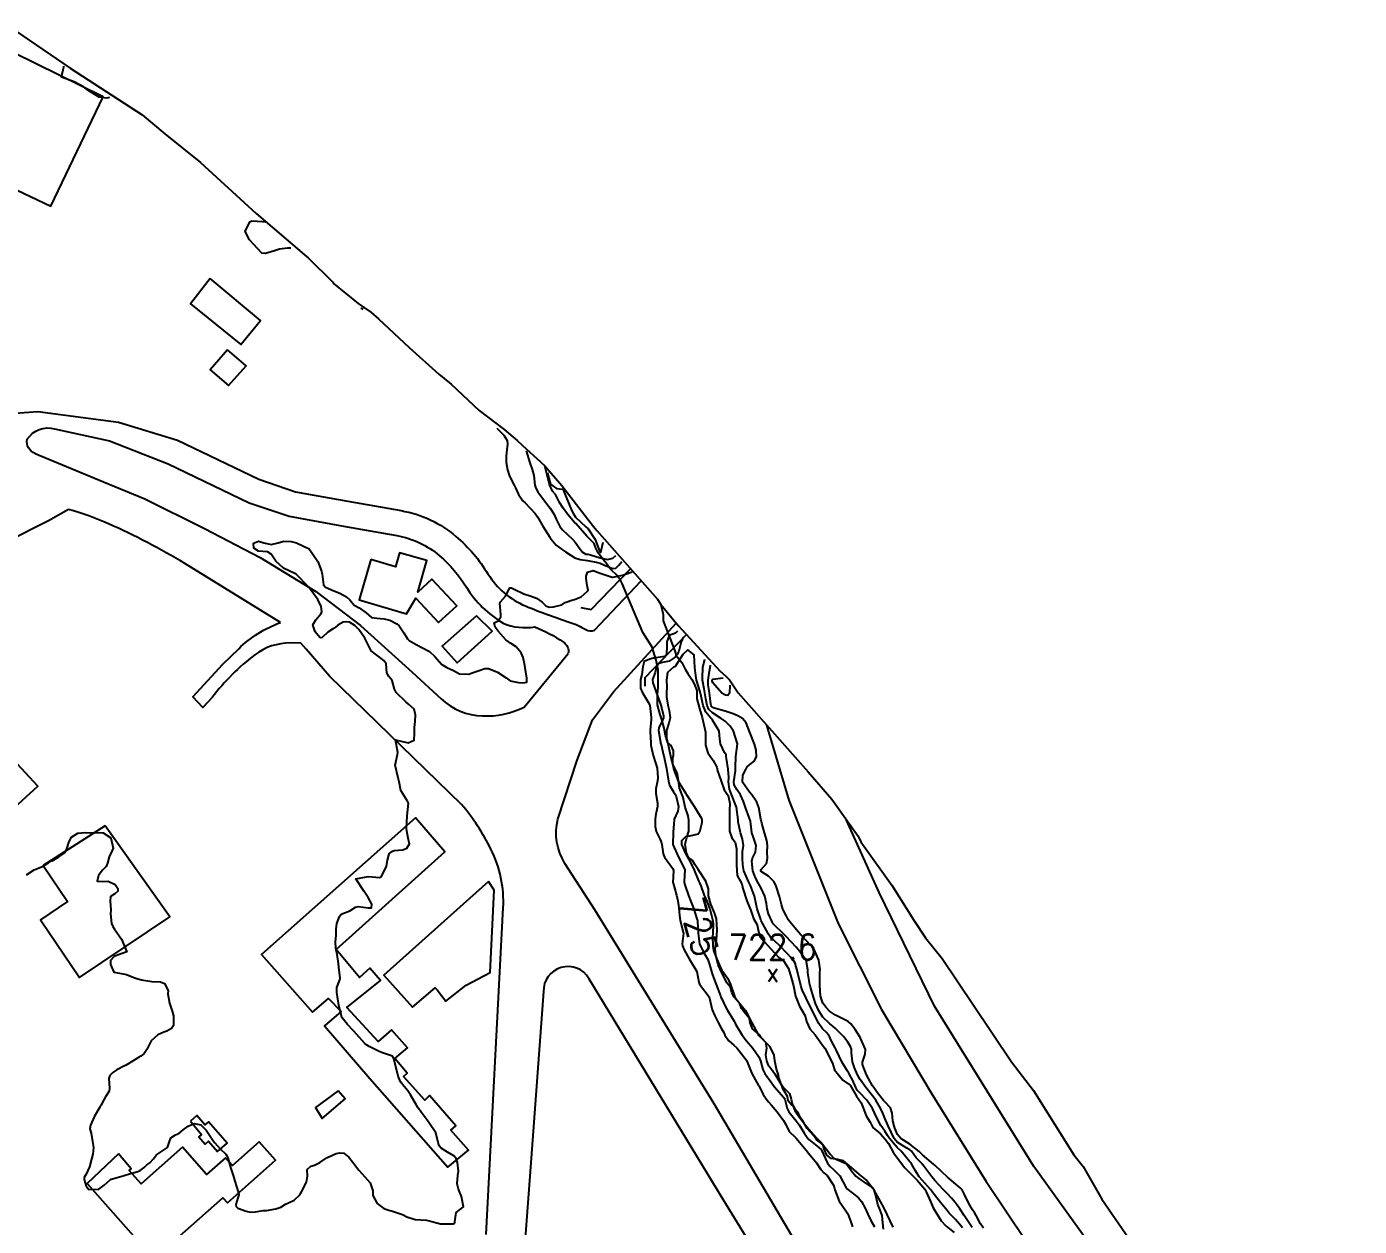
# Model space of a CAD drawing. Header units: metres. Extents: x 307586 to 320046, y 7427249 to 7434250.
# Drawn here: x 314312.2 to 314522.6, y 7432815.2 to 7433004.7 of the extents above; entities that cross this region are included whole.
import ezdxf
from ezdxf.enums import TextEntityAlignment as Align

# ---------------------------------------------------------------- set-up
doc = ezdxf.new("R2010")
doc.units = ezdxf.units.M
doc.header["$MEASUREMENT"] = 0
for name, color, linetype in [('Area', 45, 'Continuous'), ('Cotas', 45, 'Continuous'), ('Curvas de Nivel 1m', 11, 'Continuous'), ('Curvas de Nivel 5m', 15, 'Continuous'), ('Edificações', 30, 'Continuous'), ('Hidrografia', 140, 'Continuous'), ('Pontes_Viadutos_Tubos', 190, 'Continuous'), ('Pontos Cotados', 45, 'Continuous'), ('Vias Primárias', 230, 'Continuous'), ('Vias Secundárias', 230, 'Continuous')]:
    doc.layers.add(name, color=color, linetype=linetype)
doc.styles.add('Style-STANDARD', font='STANDARD.shx')

# ---------------------------------------------------------------- blocks, each defined once
blk = doc.blocks.new('ELVTXT_107')
at = {"layer": 'Pontos Cotados', "linetype": 'Continuous', "style": 'Style-STANDARD'}
for s, height, p in [('722.6', 4, (0, 4)), ('x', 3, (0, 0))]:
    blk.add_text(s, height=height, dxfattribs=at).set_placement(p, align=Align.MIDDLE_CENTER)

msp = doc.modelspace()

# ---------------------------------------------------------------- linework, layer by layer
at = {"layer": 'Area'}
msp.add_polyline3d([(314309.43, 7433004.65, 726.95), (314319.04, 7432998.12, 731.81), (314330.43, 7432990.71, 732.69), (314334, 7432987.75, 730.47), (314339.6, 7432983.19, 735.43), (314348.4, 7432975.14, 732.09), (314356.35, 7432968.37, 724.92), (314356.6, 7432968.12, 724.85), (314360.51, 7432964.3, 732.17), (314360.63, 7432964.07, 729.07), (314364.54, 7432960.94, 731.55), (314366.52, 7432959.58, 730.73), (314367.73, 7432958.53, 728.99), (314372.59, 7432953.96, 730.7), (314377.28, 7432949.76, 730.19), (314379.22, 7432948.2, 731.62), (314383.64, 7432944.03, 728.09), (314387.58, 7432941.01, 728.55), (314389.62, 7432939.28, 726.98), (314391.12, 7432937.94, 726.99), (314392.72, 7432936.45, 728.33), (314393.99, 7432935.28, 728.2), (314396.67, 7432932.2, 727.53), (314401.68, 7432925.72, 729.68), (314402.19, 7432925.07, 725.17), (314411.77, 7432914.25, 726.25), (314412.32, 7432913.38, 726.21), (314415.07, 7432910.07, 726.2), (314421.69, 7432902.85, 727.12), (314422.57, 7432902.08, 727.41), (314423.17, 7432901.49, 727.59), (314424.51, 7432899.43, 728.08), (314433.56, 7432889.29, 726.61), (314435.57, 7432886.97, 726.61), (314439.32, 7432882.64, 726.67), (314443.46, 7432876.83, 726.6), (314443.89, 7432875.89, 726.54), (314448.81, 7432869.09, 726.52), (314452.3, 7432863.56, 726.48), (314454.13, 7432860.78, 726.54), (314456.73, 7432857.48, 726.34), (314461.6, 7432850.27, 726.36), (314467.71, 7432841.19, 726.35), (314471.19, 7432836.64, 727.2), (314477.53, 7432826.47, 726.52), (314479.02, 7432824.64, 727.05), (314481.96, 7432819.47, 726.56), (314488.97, 7432809.34, 726.53)], dxfattribs=at)
at = {"layer": 'Curvas de Nivel 1m', "flags": 128}
for points, elevation in [([(314325.27, 7432993.48), (314324.84, 7432993.37), (314323.62, 7432993.51), (314321.83, 7432994.62), (314321.12, 7432995.14), (314319.65, 7432995.94), (314317.66, 7432996.67), (314318.05, 7432998.3), (314318.03, 7432998.43)], 726), ([(314353.9, 7432969.67), (314353.34, 7432969.68), (314352.1, 7432969.49), (314351.33, 7432969.26), (314349.87, 7432968.82), (314349.33, 7432968.9), (314347.99, 7432970.3), (314347.35, 7432971.01), (314346.67, 7432972.32), (314347.39, 7432973.84), (314347.73, 7432973.97), (314349.39, 7432973.87), (314349.86, 7432973.81)], 726), ([(314365.32, 7432960.01), (314365.23, 7432960.03), (314365.12, 7432960.1), (314365.05, 7432960.19), (314365.07, 7432960.21), (314365.13, 7432960.18)], 726), ([(314391.06, 7432937.68), (314391.62, 7432935.77), (314391.99, 7432934.71), (314392.24, 7432933.77), (314392.43, 7432932.24), (314392.56, 7432931.76), (314392.89, 7432931.19), (314393.94, 7432929.75), (314394.86, 7432928.59), (314395.41, 7432927.73), (314395.85, 7432926.75), (314396.36, 7432925.72), (314396.81, 7432925.17), (314398.35, 7432923.69), (314398.79, 7432923.22), (314399.43, 7432922.34), (314399.96, 7432921.67), (314400.48, 7432921.37), (314400.77, 7432921.32), (314401.19, 7432921.23), (314402.76, 7432920.74), (314403.91, 7432920.48), (314404.76, 7432920.7), (314405.22, 7432921.16)], 724), ([(314394.43, 7432934.23), (314394.53, 7432933.74), (314394.9, 7432932.42), (314395.83, 7432931.73), (314396.8, 7432931.62), (314396.89, 7432931.53), (314398.23, 7432928.32), (314398.51, 7432927.69), (314398.84, 7432927.18), (314400.46, 7432925.67), (314400.82, 7432925.32), (314401.95, 7432923.65), (314402.67, 7432921.74), (314402.73, 7432921.64), (314402.77, 7432921.62), (314402.79, 7432921.62), (314402.83, 7432921.64), (314403.19, 7432923.24)], 723), ([(314312.14, 7432870.72), (314313.37, 7432871.48), (314314.16, 7432871.83), (314314.76, 7432872.09), (314315.69, 7432872.67), (314315.99, 7432872.85), (314316.18, 7432872.94), (314317.27, 7432873.57), (314318.19, 7432874.2), (314318.48, 7432874.65), (314318.89, 7432875.97), (314319.27, 7432876.63), (314320.23, 7432877.26), (314321.43, 7432877.41), (314322.23, 7432877.36), (314323.05, 7432877.4), (314324.23, 7432877.33), (314325.48, 7432876.56), (314325.82, 7432874.93), (314325.67, 7432874.56), (314325.18, 7432873.56), (314324.91, 7432872.56), (314324.7, 7432872.03), (314324.16, 7432871.45), (314323.75, 7432870.98), (314323.5, 7432870.58), (314323.29, 7432869.73), (314324.13, 7432869.67), (314325.02, 7432869.68), (314326.13, 7432869.17), (314326.56, 7432868.55), (314326.55, 7432868.12), (314326.11, 7432867.72), (314325.41, 7432867.26), (314325.37, 7432866.56), (314325.46, 7432865.18), (314325.43, 7432864.56), (314325.59, 7432863.02), (314325.78, 7432862.55), (314326.05, 7432862.15), (314327.14, 7432860.54), (314328, 7432858.53), (314326.5, 7432858.04), (314326, 7432857.83), (314325.39, 7432857.16), (314325.41, 7432856.56), (314325.96, 7432855.35), (314327.43, 7432855.07), (314327.96, 7432854.98), (314329.09, 7432854.51), (314329.75, 7432854.3), (314329.95, 7432854.24), (314330.33, 7432854.12), (314331.95, 7432853.85), (314333.28, 7432853.79), (314333.94, 7432853.53), (314334.52, 7432852.44), (314334.48, 7432851.89), (314334.71, 7432850.44), (314335.15, 7432849.18), (314335.35, 7432848.44), (314335.38, 7432846.92), (314335.04, 7432846.44), (314334.28, 7432846.02), (314333.85, 7432845.85), (314332.89, 7432845.42), (314331.83, 7432844.48), (314331.16, 7432843.14), (314330.7, 7432842.49), (314330.21, 7432842.09), (314329.81, 7432841.85), (314328.97, 7432841.34), (314327.79, 7432840.6), (314327.64, 7432840.52), (314326.41, 7432839.92), (314325.78, 7432839.48), (314325.29, 7432839.03), (314325.13, 7432838.56), (314325.26, 7432837.04), (314325.18, 7432836.56), (314324.63, 7432835.66), (314324.06, 7432834.57), (314323.94, 7432834.34), (314323.71, 7432834.02), (314322.89, 7432832.58), (314322.23, 7432831.15), (314322.14, 7432830.59), (314322.33, 7432829.92), (314322.56, 7432828.59), (314322.7, 7432827.65), (314322.62, 7432826.59), (314322.39, 7432825.81), (314322.07, 7432824.59), (314321.58, 7432823.44), (314321.27, 7432822.91), (314321.27, 7432822.6), (314321.56, 7432821.56), (314321.99, 7432821.02), (314323.56, 7432821.06), (314324.41, 7432821.72), (314325.33, 7432822.55), (314325.47, 7432822.65), (314325.57, 7432822.66), (314325.7, 7432822.67), (314327.58, 7432823.23), (314328.55, 7432823.54), (314329.59, 7432823.79), (314330.09, 7432824), (314330.71, 7432824.49), (314331.17, 7432824.91), (314331.6, 7432825.24), (314332.2, 7432825.88), (314332.67, 7432826.46), (314333.63, 7432827.14), (314334.4, 7432827.67), (314334.68, 7432828.44), (314334.93, 7432829.16), (314335.66, 7432829.65), (314336.21, 7432829.88), (314336.9, 7432830.41), (314337.68, 7432831.02), (314338.64, 7432831.43), (314339.68, 7432831.23), (314340.54, 7432830.37), (314341.65, 7432828.67), (314341.87, 7432828.36), (314342.73, 7432827.43), (314343.63, 7432826.58), (314343.8, 7432826.33), (314343.92, 7432826.02), (314344.42, 7432824.32), (314344.81, 7432823.09), (314345.05, 7432822.32), (314345.56, 7432820.63), (314345.64, 7432820.39), (314345.67, 7432820.31), (314345.69, 7432820.17), (314345.54, 7432819.7), (314345.22, 7432818.62), (314345.24, 7432818.31), (314345.52, 7432818.06), (314346.82, 7432817.59), (314347.51, 7432817.43), (314348.29, 7432817.5), (314349.52, 7432817.67), (314350.06, 7432817.71), (314351.52, 7432817.94), (314352.31, 7432818.23), (314353.07, 7432818.67), (314353.53, 7432818.88), (314354.43, 7432819.31), (314355.29, 7432820.19), (314355.39, 7432820.36), (314355.56, 7432820.64), (314356.37, 7432822.18), (314356.53, 7432823.13), (314356.47, 7432824.18), (314357.05, 7432824.72), (314357.6, 7432824.88), (314358.49, 7432825.28), (314359.62, 7432826.04), (314359.68, 7432826.08), (314359.77, 7432826.14), (314361.06, 7432826.7), (314361.63, 7432826.82), (314362.27, 7432826.75), (314363.06, 7432826.1), (314363.61, 7432825.4), (314364.61, 7432824.08), (314365.58, 7432822.99), (314366.42, 7432822.06), (314366.82, 7432820.8), (314366.84, 7432820.06), (314367.53, 7432818.79), (314368.58, 7432818.03), (314369.52, 7432817.68), (314369.95, 7432817.58), (314371.51, 7432817.07), (314372.21, 7432816.69), (314373.51, 7432816.28), (314375.3, 7432816.16), (314375.5, 7432816.14), (314376.15, 7432815.94), (314377.5, 7432815.6), (314377.84, 7432815.58), (314379.5, 7432815.58), (314379.74, 7432815.66), (314379.81, 7432815.9), (314380.02, 7432817.39), (314380.69, 7432817.89), (314381.13, 7432818.28), (314380.85, 7432819.89), (314380.36, 7432821.09), (314380.14, 7432821.89), (314380.25, 7432823.23), (314380.37, 7432823.89), (314380.21, 7432825.3), (314380, 7432825.9), (314379.63, 7432826.32), (314378.62, 7432826.9), (314377.64, 7432827.53), (314377.3, 7432827.93), (314377.13, 7432828.46), (314376.77, 7432829.94), (314375.69, 7432831.61), (314375.43, 7432831.95), (314374.63, 7432833.03), (314373.95, 7432833.97), (314373.72, 7432834.33), (314372.8, 7432835.98), (314372.36, 7432836.61), (314371.76, 7432837.28), (314371.21, 7432838.01), (314370.86, 7432838.93), (314370.6, 7432840.01), (314370.15, 7432841.67), (314369.98, 7432842.02), (314369.81, 7432842.11), (314368.36, 7432842.58), (314367.82, 7432842.8), (314366.28, 7432843.62), (314365.83, 7432843.87), (314365.55, 7432844.07), (314363.86, 7432846), (314363.78, 7432846.09), (314362.84, 7432847.07), (314362.02, 7432848.12), (314361.89, 7432848.38), (314361.46, 7432850.12), (314361.24, 7432851.44), (314361.13, 7432852.13), (314361.15, 7432852.92), (314361.62, 7432854.12), (314361.67, 7432854.41), (314361.48, 7432856.13), (314361.42, 7432856.7), (314361.22, 7432858.13), (314361.02, 7432859.13), (314360.95, 7432860.13), (314361.05, 7432861.12), (314361.06, 7432862.13), (314361.16, 7432863.03), (314361.59, 7432864.12), (314361.77, 7432864.43), (314362.08, 7432864.6), (314363.19, 7432865), (314364.1, 7432865.58), (314364.5, 7432865.68), (314366.09, 7432865.47), (314366.65, 7432865.51), (314366.68, 7432866.06), (314366.11, 7432867.1), (314365.48, 7432868.08), (314364.15, 7432870.09), (314365.83, 7432870.4), (314366.16, 7432870.43), (314367.91, 7432870.29), (314368.16, 7432870.39), (314368.98, 7432872.04), (314369.16, 7432873.01), (314369.42, 7432874.03), (314369.83, 7432874.4), (314370.2, 7432874.56), (314371.55, 7432874.65), (314372.21, 7432874.91), (314372.63, 7432875.58), (314372.53, 7432876), (314372.45, 7432876.22), (314372.24, 7432877.35), (314372.15, 7432878), (314372.15, 7432878.09), (314372.27, 7432880), (314372.45, 7432882), (314372.43, 7432882.14), (314372.3, 7432882.34), (314371.27, 7432884.01), (314370.97, 7432885.37), (314370.82, 7432886.02), (314370.36, 7432888.02), (314370.71, 7432889.69), (314370.8, 7432890.02), (314370.41, 7432892.02), (314372.41, 7432891.57), (314373.36, 7432891.99), (314373.44, 7432893), (314373.43, 7432893.99), (314373.51, 7432894.92), (314373.6, 7432895.98), (314373.34, 7432896.85), (314372.48, 7432897.66), (314372.05, 7432898), (314370.5, 7432899.49), (314370.25, 7432900.02), (314369.87, 7432901.38), (314369.37, 7432902.04), (314369.07, 7432902.58), (314368.94, 7432904.04), (314368.56, 7432904.55), (314366.58, 7432906.07), (314365.58, 7432908.08), (314364.62, 7432909.47), (314364, 7432910.1), (314363.13, 7432910.61), (314362.64, 7432910.68), (314362.16, 7432910.6), (314361.3, 7432910.13), (314360.94, 7432909.83), (314360.62, 7432909.6), (314359.73, 7432909.04), (314358.82, 7432908.17), (314358.6, 7432908.12), (314358.46, 7432908.17), (314357.74, 7432909.06), (314357.37, 7432910.18), (314357.84, 7432910.98), (314358.65, 7432911.91), (314358.78, 7432912.17), (314358.8, 7432912.31), (314358.66, 7432913.06), (314358.17, 7432914.17), (314356.7, 7432916.19), (314354.72, 7432918.21), (314352.74, 7432919.13), (314351.51, 7432920.25), (314350.76, 7432921.35), (314350.19, 7432921.7), (314348.77, 7432921.84), (314348.03, 7432922.3), (314348.01, 7432923.07), (314348.78, 7432923.4), (314349.62, 7432923.11), (314350.78, 7432922.86), (314351.89, 7432923.14), (314352.78, 7432923.4), (314353.92, 7432923.36), (314354.78, 7432923.16), (314356.77, 7432922.19), (314358.14, 7432920.18), (314358.73, 7432918.68), (314358.82, 7432918.17), (314359.07, 7432916.52), (314359.37, 7432916.16), (314360.69, 7432915.57), (314361.64, 7432915.18), (314362.68, 7432914.61), (314363.2, 7432914.11), (314363.88, 7432913.31), (314364.66, 7432912.85), (314365.76, 7432912.08), (314366.65, 7432911.36), (314367.47, 7432911.24), (314368.64, 7432911.15), (314369.53, 7432910.92), (314370.64, 7432910.36), (314370.97, 7432910.02), (314371.72, 7432908.9), (314372.33, 7432908), (314372.6, 7432907.71), (314373.67, 7432907.06), (314374.59, 7432906.63), (314375.78, 7432905.96), (314376.57, 7432905.22), (314377.73, 7432903.94), (314378.55, 7432903.47), (314379.58, 7432902.95), (314380.54, 7432902.44), (314382, 7432902.42), (314382.54, 7432902.6), (314383.65, 7432902.97), (314384.55, 7432903.3), (314385.12, 7432903.28), (314386.54, 7432902.7), (314387.92, 7432901.82), (314388.53, 7432901.36), (314389.83, 7432901.09), (314390.53, 7432901.05), (314391.15, 7432901.15), (314391.14, 7432901.77), (314390.92, 7432903.41), (314390.86, 7432903.78), (314390.57, 7432905.03), (314390.27, 7432905.78), (314389.49, 7432906.7), (314388.6, 7432907.31), (314387.83, 7432907.82), (314386.62, 7432909.16), (314386.18, 7432909.83), (314386, 7432910.48), (314386.64, 7432910.83), (314387.04, 7432911.43), (314387.05, 7432911.83), (314386.89, 7432913.61), (314386.98, 7432913.83), (314387.78, 7432914.73), (314388.37, 7432915.81), (314388.49, 7432916.03), (314388.71, 7432916.04), (314388.86, 7432915.96), (314389.14, 7432915.8), (314390.69, 7432915.07), (314391.69, 7432914.77), (314392.68, 7432914.39), (314393.56, 7432913.75), (314394.14, 7432913.21), (314394.67, 7432912.99), (314395.36, 7432913.02), (314396.67, 7432913.34), (314396.89, 7432913.49), (314397.2, 7432913.7), (314398.27, 7432914.1), (314398.68, 7432914.2), (314399.75, 7432914.61), (314400.7, 7432915.44), (314400.8, 7432915.56), (314400.82, 7432915.66), (314400.71, 7432916.39), (314400.54, 7432917.48), (314400.52, 7432917.66), (314400.51, 7432917.88), (314400.74, 7432918.52), (314401.62, 7432918.77), (314402.73, 7432918.36), (314404.64, 7432917.71), (314404.72, 7432917.71), (314406.29, 7432918.03), (314406.73, 7432918.21), (314407.78, 7432918.54)], 726), ([(314414.93, 7432909.19), (314414.62, 7432908.88), (314413.63, 7432908.5), (314413.29, 7432907.51), (314413.29, 7432906.82), (314413.22, 7432905.51), (314412.91, 7432905.19), (314412.58, 7432905.12), (314411.17, 7432904.94), (314410.57, 7432904.75), (314409.71, 7432904.41), (314409.48, 7432903.56), (314409.3, 7432902.32), (314409.12, 7432901.56), (314409.12, 7432900.16), (314409.36, 7432899.56), (314410.49, 7432897.73), (314410.56, 7432897.54), (314410.58, 7432897.44), (314410.8, 7432895.54), (314410.77, 7432895.22), (314410.65, 7432893.54), (314410.65, 7432893.32), (314410.73, 7432891.54), (314410.76, 7432891.18), (314411.13, 7432889.53), (314411.5, 7432888.41), (314411.72, 7432887.53), (314411.85, 7432886.03), (314411.82, 7432885.53), (314411.55, 7432884.31), (314411.54, 7432883.53), (314411.81, 7432882.02), (314411.81, 7432881.52), (314411.53, 7432880.28), (314411.44, 7432879.53), (314411.42, 7432878.36), (314411.59, 7432877.53), (314412.23, 7432876.31), (314412.45, 7432875.74), (314412.48, 7432875.52), (314412.69, 7432874), (314412.91, 7432873.51), (314414.18, 7432871.76), (314414.31, 7432871.49), (314414.32, 7432871.34), (314414.24, 7432869.49), (314414.25, 7432869.39), (314414.77, 7432867.48), (314415.01, 7432866.59), (314415.18, 7432865.48), (314415.28, 7432864.29), (314415.38, 7432863.48), (314415.87, 7432861.66), (314415.89, 7432861.47), (314415.7, 7432859.81), (314415.75, 7432859.47), (314416.02, 7432858.88), (314416.77, 7432857.46), (314417.98, 7432855.45), (314418.3, 7432853.78), (314418.45, 7432853.44), (314419.93, 7432851.42), (314420.42, 7432849.41), (314420.79, 7432848.52), (314421.38, 7432847.41), (314421.87, 7432846.5), (314422.25, 7432845.78), (314422.44, 7432845.39), (314423, 7432844.53), (314423.85, 7432843.8), (314424.32, 7432843.37), (314425.82, 7432841.5), (314425.91, 7432841.35), (314425.98, 7432841.18), (314426.71, 7432839.34), (314427.76, 7432837.46), (314427.83, 7432837.33), (314428.47, 7432836.04), (314428.94, 7432835.31), (314429.3, 7432834.86), (314429.73, 7432834.4), (314430.67, 7432833.29), (314431.7, 7432831.92), (314432.06, 7432831.27), (314432.61, 7432830.19), (314433.52, 7432829.25), (314433.67, 7432829.11), (314435.25, 7432827.23), (314435.64, 7432826.76), (314436.88, 7432825.22), (314437.61, 7432824.16), (314438.06, 7432823.66), (314438.59, 7432823.2), (314439.58, 7432821.72), (314439.75, 7432821.18), (314439.81, 7432820.94), (314440.48, 7432819.17), (314441.53, 7432817.65), (314441.84, 7432817.16), (314442.3, 7432815.93), (314442.59, 7432815.14)], 726), ([(314459.95, 7432814.94), (314459.51, 7432815.56), (314458.85, 7432816.28), (314458.15, 7432816.96), (314457.85, 7432817.29), (314457.53, 7432817.67), (314456.5, 7432818.98), (314455.56, 7432820.15), (314454.89, 7432821), (314453.6, 7432822.49), (314453.14, 7432823.02), (314452.53, 7432823.94), (314451.89, 7432825.04), (314451.78, 7432825.2), (314451.63, 7432825.4), (314450.28, 7432827.05), (314449.65, 7432827.66), (314448.44, 7432829.08), (314448.14, 7432829.55), (314447.68, 7432830.24), (314447.07, 7432831.1), (314446.36, 7432832.46), (314446.08, 7432833.11), (314445.73, 7432833.78), (314444.85, 7432835.12), (314443.75, 7432836.29), (314443.32, 7432836.7), (314443.13, 7432837.14), (314442.6, 7432838.32), (314442.13, 7432839.15), (314442.01, 7432839.37), (314441.8, 7432839.72), (314440.9, 7432841.17), (314440.05, 7432842.97), (314439.97, 7432843.18), (314439.85, 7432843.41), (314439.22, 7432844.56), (314438.95, 7432845.19), (314438.49, 7432845.82), (314437.87, 7432846.41), (314437.25, 7432847.22), (314436.59, 7432848.53), (314436.27, 7432849.23), (314435.92, 7432849.92), (314435.25, 7432851.24), (314434.66, 7432852.54), (314434.42, 7432853.25), (314433.98, 7432855.16), (314433.97, 7432855.23), (314433.96, 7432855.25), (314433.51, 7432856.77), (314433.2, 7432857.26), (314432.02, 7432858.54), (314431.34, 7432859.29), (314430.04, 7432860.49), (314429.62, 7432860.88), (314429.33, 7432861.31), (314428.41, 7432862.99), (314428.22, 7432863.33), (314428.18, 7432863.42), (314428.09, 7432863.65), (314427.53, 7432865.34), (314427.39, 7432866.05), (314427.13, 7432867.34), (314426.49, 7432869.01), (314426.32, 7432869.35), (314426.16, 7432869.67), (314425.44, 7432871.36), (314425.28, 7432872.26), (314425.21, 7432873.36), (314425.24, 7432874.33), (314425.4, 7432875.36), (314425.23, 7432876.36), (314424.89, 7432877.36), (314424.55, 7432879.09), (314424.52, 7432879.37), (314424.29, 7432881.37), (314423.5, 7432883.38), (314423.18, 7432884.23), (314423.03, 7432885.39), (314423.05, 7432886.09), (314422.98, 7432887.39), (314422.68, 7432889.1), (314422.66, 7432889.4), (314422.64, 7432889.64), (314422.4, 7432890.04), (314421.73, 7432891.41), (314421.65, 7432892.18), (314421.51, 7432893.41), (314420.46, 7432895.15), (314420.35, 7432895.31), (314420.24, 7432895.42), (314419.42, 7432896.38), (314419.01, 7432897.44), (314418.56, 7432899.4), (314418.56, 7432899.45), (314418.55, 7432899.48), (314418.51, 7432899.61), (314417.96, 7432901.46), (314417.83, 7432902.17), (314417.68, 7432903.46), (314417.63, 7432904.4), (314417.57, 7432905.46), (314416.59, 7432906.24), (314415.82, 7432905.48), (314414.56, 7432903.58), (314414.51, 7432903.55), (314414.31, 7432903.5), (314413.39, 7432902.67), (314413.23, 7432901.51), (314413.28, 7432900.27), (314413.2, 7432899.51), (314413.2, 7432898.82), (314413.45, 7432897.51), (314413.66, 7432896.68), (314413.79, 7432895.5), (314413.57, 7432894.63), (314413.24, 7432893.51), (314413.24, 7432892.32), (314413.41, 7432891.51), (314413.59, 7432890.69), (314413.85, 7432889.5), (314414.3, 7432887.56), (314414.31, 7432887.49), (314414.32, 7432887.45), (314414.36, 7432887.28), (314415.06, 7432885.48), (314416.26, 7432883.53), (314416.3, 7432883.47), (314416.32, 7432883.44), (314417.63, 7432881.46), (314418.28, 7432880.39), (314418.66, 7432879.83), (314418.81, 7432879.44), (314418.78, 7432878.93), (314418.45, 7432877.45), (314418.24, 7432877.15), (314416.87, 7432876.83), (314416.24, 7432876.71), (314415.6, 7432876.1), (314415.59, 7432875.48), (314416.21, 7432874.06), (314416.54, 7432873.47), (314417.02, 7432872.63), (314417.58, 7432871.46), (314418.16, 7432870), (314418.33, 7432869.63), (314418.44, 7432869.45), (314418.63, 7432868.96), (314419.16, 7432867.43), (314419.48, 7432866.79), (314420.02, 7432865.42), (314420.04, 7432865.36), (314420.1, 7432865.14), (314420.55, 7432863.42), (314420.61, 7432862.88), (314420.54, 7432861.42), (314420.5, 7432860.96), (314420.53, 7432859.42), (314420.66, 7432858.78), (314421.14, 7432857.41), (314421.98, 7432855.61), (314422.07, 7432855.48), (314422.15, 7432855.4), (314422.9, 7432854.32), (314423.31, 7432853.38), (314423.94, 7432851.52), (314424.01, 7432851.37), (314424.39, 7432850.9), (314425.62, 7432849.35), (314425.91, 7432848.89), (314426.7, 7432847.34), (314427.7, 7432845.5), (314427.8, 7432845.33), (314427.86, 7432845.26), (314428.84, 7432844.3), (314429.02, 7432843.31), (314428.86, 7432842.28), (314429.01, 7432841.31), (314429.24, 7432840.74), (314429.8, 7432840), (314430.34, 7432839.29), (314431.18, 7432837.87), (314431.54, 7432837.28), (314431.76, 7432837.05), (314432.65, 7432836.16), (314432.89, 7432835.26), (314433.04, 7432834.56), (314433.61, 7432833.25), (314433.72, 7432833.09), (314435.14, 7432831.24), (314435.69, 7432830.53), (314436.86, 7432829.22), (314437.66, 7432828.41), (314438.66, 7432827.19), (314439.04, 7432826.6), (314439.63, 7432825.97), (314441.44, 7432825.16), (314441.62, 7432825.04), (314442.41, 7432823.95), (314443.13, 7432823.14), (314443.6, 7432822.74), (314444.79, 7432821.91), (314445.58, 7432821.39), (314445.86, 7432821.11), (314446.24, 7432820.43), (314446.96, 7432819.1), (314447.54, 7432818.06), (314448.02, 7432817.08), (314448.49, 7432816.05), (314448.98, 7432815.07)], 724), ([(314463.27, 7432814.89), (314462.81, 7432815.6), (314462.12, 7432816.91), (314461.91, 7432817.29), (314461.54, 7432817.8), (314460.9, 7432818.93), (314460.3, 7432820.2), (314459.91, 7432820.94), (314459.58, 7432821.3), (314457.6, 7432822.97), (314455.62, 7432824.79), (314455.4, 7432824.99), (314453.64, 7432826.5), (314453.38, 7432826.76), (314453.13, 7432827.02), (314451.66, 7432828.16), (314450.2, 7432829.05), (314449.68, 7432829.68), (314449.3, 7432830.68), (314449.15, 7432831.07), (314448.94, 7432831.83), (314448.86, 7432833.07), (314448.57, 7432833.91), (314447.74, 7432834.78), (314447.47, 7432835.09), (314446.51, 7432836.35), (314445.94, 7432837.11), (314445.77, 7432837.37), (314444.81, 7432839.12), (314444.17, 7432840.76), (314444.16, 7432841.13), (314444.6, 7432842.36), (314444.64, 7432843.12), (314443.86, 7432844.93), (314443.79, 7432845.06), (314443.74, 7432845.13), (314443, 7432846.27), (314442.32, 7432847.15), (314441.89, 7432847.52), (314441.16, 7432847.9), (314439.9, 7432848.53), (314438.97, 7432849.19), (314438.44, 7432849.73), (314437.93, 7432850.46), (314437.62, 7432851.21), (314437.53, 7432851.62), (314437.44, 7432853.22), (314437.42, 7432853.77), (314437.43, 7432855.22), (314437.46, 7432855.74), (314437.29, 7432857.22), (314436.68, 7432858.56), (314436.26, 7432859.23), (314436.04, 7432859.49), (314434.43, 7432861.25), (314434.06, 7432861.66), (314432.68, 7432863.27), (314432.44, 7432863.63), (314432.09, 7432864.29), (314431.6, 7432865.28), (314431.4, 7432866), (314431.05, 7432867.29), (314430.53, 7432868.91), (314430.37, 7432869.3), (314430.16, 7432869.65), (314429.33, 7432870.48), (314428.17, 7432871.23), (314428.1, 7432871.33), (314428.1, 7432871.41), (314428.18, 7432871.54), (314429, 7432872.5), (314429.14, 7432873.32), (314429.1, 7432874.21), (314429.14, 7432875.32), (314429.04, 7432876.12), (314428.67, 7432877.32), (314428.27, 7432878.88), (314428.15, 7432879.33), (314428.13, 7432879.48), (314427.81, 7432881.33), (314427.47, 7432882.18), (314426.68, 7432883.35), (314426.33, 7432883.75), (314425.23, 7432885.36), (314425.27, 7432886.45), (314425.73, 7432887.36), (314425.96, 7432887.76), (314426.37, 7432888.11), (314427.08, 7432888.65), (314427.42, 7432889.34), (314427.37, 7432890.38), (314427.09, 7432891.34), (314426.44, 7432893.06), (314426.34, 7432893.35), (314425.81, 7432894.71), (314425.22, 7432895.37), (314424.47, 7432895.79), (314423.75, 7432896.11), (314422.47, 7432896.57), (314420.94, 7432896.95), (314420.48, 7432897.15), (314420.34, 7432897.28), (314420.28, 7432897.42), (314420.24, 7432897.67), (314420, 7432899.43), (314419.8, 7432900.7), (314419.77, 7432901.43), (314420.02, 7432902.89), (314420.11, 7432903.43), (314420.19, 7432903.8)], 726), ([(314423.24, 7432900.68), (314423.15, 7432899.39), (314422.89, 7432899.02), (314422.51, 7432899.06), (314421.97, 7432899.41), (314420.53, 7432901.05), (314420.45, 7432901.34), (314420.45, 7432901.42), (314420.54, 7432901.6), (314422.14, 7432901.8)], 727)]:
    msp.add_lwpolyline(points, dxfattribs=dict(at, elevation=elevation))
at = {"layer": 'Curvas de Nivel 5m', "elevation": 725, "flags": 128}
for points in [[(314386.44, 7432941.26), (314387.54, 7432940.13), (314388.06, 7432939.28), (314388.09, 7432938.71), (314388, 7432937.82), (314387.9, 7432936.88), (314387.88, 7432935.82), (314388.08, 7432934.66), (314388.35, 7432933.82), (314388.9, 7432932.71), (314389.23, 7432932.14), (314389.38, 7432931.8), (314389.84, 7432930.76), (314390.55, 7432929.78), (314390.87, 7432929.46), (314392.49, 7432927.76), (314392.84, 7432927.25), (314393.66, 7432925.75), (314394.8, 7432924.03), (314394.99, 7432923.74), (314395.8, 7432922.75), (314396.78, 7432922.02), (314397.25, 7432921.71), (314398.76, 7432920.74), (314399.56, 7432920.48), (314400.76, 7432920.34), (314402.38, 7432920.02), (314402.76, 7432919.9), (314403.42, 7432919.63), (314404.74, 7432919.08), (314405.23, 7432919.13), (314405.7, 7432919.61), (314406.16, 7432920.2)], [(314415.86, 7432908.24), (314415.54, 7432907.49), (314415.14, 7432906.05), (314414.91, 7432905.5), (314414.58, 7432905.06), (314413.63, 7432904.46), (314412.57, 7432904.25), (314412, 7432904.09), (314411.61, 7432903.53), (314411.41, 7432902.67), (314411.02, 7432901.54), (314411.04, 7432901.03), (314411.58, 7432899.53), (314412.21, 7432897.8), (314412.3, 7432897.52), (314412.48, 7432896.92), (314412.75, 7432895.8), (314412.75, 7432895.52), (314412.45, 7432894.75), (314412.02, 7432893.95), (314411.97, 7432893.52), (314412.26, 7432891.68), (314412.29, 7432891.52), (314412.41, 7432891.07), (314412.71, 7432889.83), (314412.79, 7432889.51), (314412.91, 7432888.99), (314413.21, 7432887.51), (314413.36, 7432886.51), (314413.51, 7432885.5), (314413.69, 7432884.85), (314414.33, 7432883.83), (314414.55, 7432883.49), (314414.75, 7432883.05), (314415.13, 7432881.48), (314415, 7432880.77), (314414.43, 7432879.49), (314414.4, 7432879.36), (314414.28, 7432877.49), (314414.28, 7432877.45), (314414.22, 7432875.49), (314415.09, 7432873.48), (314416.09, 7432871.55), (314416.12, 7432871.47), (314415.99, 7432869.64), (314416, 7432869.47), (314416.15, 7432868.97), (314416.69, 7432867.46), (314417.07, 7432866.5), (314417.47, 7432865.46), (314418.08, 7432863.59), (314418.12, 7432863.49), (314418.13, 7432863.45), (314418.13, 7432863.4), (314418.2, 7432861.45), (314418.42, 7432859.83), (314418.56, 7432859.44), (314419.22, 7432858.23), (314419.67, 7432857.42), (314419.78, 7432857.2), (314419.99, 7432856.52), (314420.31, 7432855.42), (314420.5, 7432854.89), (314421.08, 7432853.41), (314421.74, 7432851.6), (314421.81, 7432851.4), (314421.93, 7432851.13), (314422.48, 7432849.96), (314422.8, 7432849.39), (314423.89, 7432847.57), (314424, 7432847.37), (314424.11, 7432847.13), (314425.16, 7432845.36), (314425.85, 7432844.49), (314426.84, 7432843.34), (314427.82, 7432841.94), (314428.04, 7432841.33), (314428.42, 7432839.94), (314428.76, 7432839.32), (314429.77, 7432837.94), (314430.24, 7432837.3), (314431.75, 7432835.54), (314431.86, 7432835.39), (314431.9, 7432835.28), (314432.28, 7432833.82), (314432.56, 7432833.27), (314433.7, 7432831.86), (314434.18, 7432831.25), (314435.03, 7432829.88), (314435.41, 7432829.23), (314435.67, 7432828.93), (314437.01, 7432827.86), (314437.64, 7432827.32), (314437.72, 7432827.21), (314438.3, 7432825.87), (314438.64, 7432825.19), (314439.05, 7432824.62), (314439.61, 7432824.17), (314440.6, 7432823.17), (314441.58, 7432821.3), (314441.66, 7432821.16), (314442.74, 7432820.32), (314443.56, 7432819.68), (314444.03, 7432819.13), (314444.58, 7432818.08), (314445.01, 7432817.12), (314445.51, 7432816.11), (314446.09, 7432815.1)], [(314461.5, 7432815.02), (314460.21, 7432816.93), (314459.54, 7432817.96), (314459.13, 7432818.53), (314458.79, 7432818.95), (314458.24, 7432819.64), (314457.57, 7432820.34), (314456.94, 7432820.98), (314455.59, 7432822.43), (314455.12, 7432822.99), (314453.7, 7432824.93), (314453.64, 7432825.01), (314453.62, 7432825.03), (314452.64, 7432826.03), (314451.89, 7432827.04), (314451.65, 7432827.26), (314451.16, 7432827.53), (314449.66, 7432828.48), (314449.18, 7432829.07), (314448.69, 7432830.08), (314448.2, 7432831.08), (314447.71, 7432832.26), (314447.4, 7432833.09), (314447.08, 7432833.75), (314446.27, 7432835.1), (314445.75, 7432835.8), (314444.69, 7432837.12), (314443.78, 7432838.39), (314443.38, 7432839.14), (314442.91, 7432840.25), (314442.57, 7432841.15), (314442.41, 7432842.58), (314442.42, 7432843.15), (314442.27, 7432843.58), (314441.85, 7432844.27), (314441.16, 7432845.17), (314439.88, 7432846.43), (314439.48, 7432846.79), (314438.99, 7432847.19), (314437.9, 7432848.23), (314437.26, 7432849.22), (314436.75, 7432850.4), (314436.46, 7432851.22), (314435.96, 7432852.96), (314435.88, 7432853.23), (314435.85, 7432853.34), (314435.56, 7432855.23), (314435.54, 7432855.68), (314435.28, 7432857.24), (314434.03, 7432858.9), (314433.69, 7432859.26), (314432.91, 7432860.14), (314432.05, 7432861.02), (314431.78, 7432861.28), (314430.08, 7432862.99), (314429.88, 7432863.3), (314429.34, 7432864.55), (314429.11, 7432865.31), (314429, 7432866.2), (314428.76, 7432867.32), (314428.14, 7432868.59), (314427.75, 7432869.33), (314427.29, 7432870.21), (314426.85, 7432871.34), (314426.67, 7432872.87), (314426.8, 7432873.34), (314427.26, 7432874.29), (314427.38, 7432875.34), (314426.97, 7432876.61), (314426.71, 7432877.35), (314426.46, 7432879.16), (314426.42, 7432879.35), (314426.28, 7432879.76), (314425.71, 7432881.36), (314425.39, 7432882.28), (314424.9, 7432883.36), (314424.33, 7432884.18), (314423.89, 7432884.92), (314423.84, 7432885.38), (314424.12, 7432887.13), (314424.12, 7432887.37), (314424.1, 7432887.64), (314424.16, 7432889.37), (314424.41, 7432891.37), (314423.77, 7432893.38), (314423.26, 7432894.2), (314422.46, 7432894.96), (314421.87, 7432895.41), (314420.47, 7432896.28), (314419.89, 7432896.84), (314419.64, 7432897.43), (314419.43, 7432898.5), (314419.28, 7432899.44), (314419.16, 7432900.09), (314418.92, 7432901.44), (314418.89, 7432901.8), (314418.94, 7432903.44), (314419.26, 7432904.76)]]:
    msp.add_lwpolyline(points, dxfattribs=at)
at = {"layer": 'Edificações'}
for points in [[(314310.13, 7433000.51), (314301.98, 7432982.91), (314316, 7432976.32), (314324.27, 7432993.56)], [(314341.17, 7432964.89), (314338.05, 7432960.9), (314345.99, 7432954.48), (314349.09, 7432958.26)], [(314343.88, 7432953.64), (314341.16, 7432950.47), (314344.03, 7432947.97), (314346.83, 7432951.07)], [(314366.54, 7432920.52), (314364.67, 7432914.12), (314372.15, 7432911.93), (314373.65, 7432914.38), (314377.22, 7432910.53), (314380.08, 7432913.19), (314376.15, 7432917.41), (314373.94, 7432915.36), (314375.35, 7432920.36), (314371.06, 7432921.57), (314370.42, 7432919.35)], [(314280.01, 7432906.44), (314306.47, 7432877.93), (314313.92, 7432884.73), (314288.76, 7432911.85)], [(314383.21, 7432911.62), (314377.8, 7432906.79), (314380.14, 7432904.19), (314385.7, 7432909.16)], [(314366.34, 7432838.55), (314378.68, 7432824.55), (314381.96, 7432827.22), (314379.18, 7432830.39), (314379.96, 7432831.06), (314375.78, 7432835.86), (314375.06, 7432835.13), (314371.7, 7432838.88), (314372.26, 7432839.39), (314370.3, 7432841.68), (314372.31, 7432843.36), (314369.79, 7432846.21), (314367.67, 7432844.37), (314362.73, 7432849.75), (314368.05, 7432854.01), (314366.37, 7432855.97), (314364.75, 7432854.51), (314361.05, 7432858.93), (314378.21, 7432874.36), (314373.55, 7432879.69), (314349.28, 7432858.1), (314357.31, 7432849.01), (314359.85, 7432851.18), (314361.84, 7432849.1), (314359.21, 7432846.84)], [(314324.59, 7432878.44), (314314.78, 7432872.16), (314318.6, 7432866.47), (314314.36, 7432863.62), (314320.52, 7432854.47), (314334.77, 7432864.06)], [(314385.09, 7432869.63), (314368.58, 7432854.88), (314373.1, 7432849.82), (314376.7, 7432852.86), (314376.99, 7432852.52), (314378.38, 7432850.73), (314381.56, 7432853.27), (314385.37, 7432855.29), (314385.99, 7432868.28)], [(314361.36, 7432836.58), (314357.76, 7432833.95), (314358.85, 7432832.23), (314362.46, 7432835.34)], [(314338.02, 7432831.79), (314339.8, 7432829.71), (314339.37, 7432829.34), (314340.36, 7432828.19), (314340.88, 7432828.64), (314342.29, 7432827), (314343.81, 7432828.31), (314340.89, 7432831.72), (314340.31, 7432831.22), (314339.02, 7432832.72)], [(314326.67, 7432826.62), (314321.73, 7432821.95), (314332.27, 7432810.08), (314343.13, 7432819.72), (314343.86, 7432818.89), (314351.45, 7432825.63), (314348.88, 7432828.53), (314344.66, 7432824.78), (314343.57, 7432826.01), (314340.59, 7432823.37), (314336.77, 7432827.68), (314330.23, 7432821.88), (314328.35, 7432823.99), (314328.67, 7432824.27)]]:
    msp.add_lwpolyline(points, close=True, dxfattribs=at)
at = {"layer": 'Hidrografia'}
for points in [[(314447.46, 7432814.77), (314447.36, 7432815.74), (314447.27, 7432816.9), (314446.98, 7432817.77), (314446.59, 7432818.64), (314446.3, 7432820.09), (314446.01, 7432820.97), (314445.33, 7432821.74), (314444.74, 7432822.53), (314443.68, 7432823.4), (314442.41, 7432824.48), (314441.15, 7432825.55), (314440.28, 7432825.74), (314439.21, 7432825.93), (314438.54, 7432826.42), (314438.15, 7432827.29), (314437.95, 7432827.96), (314437.47, 7432828.45), (314436.89, 7432828.84), (314436.5, 7432829.51), (314435.44, 7432830.67), (314435.05, 7432831.26), (314434.76, 7432831.84), (314434.37, 7432832.32), (314434.08, 7432833), (314433.6, 7432833.58), (314433.31, 7432834.16), (314432.92, 7432834.45), (314432.44, 7432835.03), (314432.34, 7432835.71), (314431.66, 7432836.87), (314430.98, 7432838.64), (314430.88, 7432839.12), (314430.59, 7432839.99), (314430.3, 7432841.35), (314430.2, 7432842.22), (314429.91, 7432842.89), (314429.53, 7432843.57), (314429.04, 7432844.06), (314428.17, 7432845.02), (314427.98, 7432845.41), (314427.49, 7432845.8), (314426.81, 7432846.38), (314426.43, 7432847.35), (314426.33, 7432848.02), (314425.75, 7432848.7), (314425.07, 7432849.57), (314424.78, 7432850.35), (314424.3, 7432850.93), (314423.91, 7432851.41), (314423.52, 7432852.09), (314423.33, 7432852.96), (314422.75, 7432853.64), (314421.68, 7432855.79), (314421.39, 7432856.47), (314421, 7432858.02), (314420.9, 7432858.99), (314421.1, 7432860.44), (314421.2, 7432861.99), (314421.1, 7432863.73), (314420.81, 7432864.7), (314420.23, 7432866.05), (314419.84, 7432867.41), (314419.84, 7432868.47), (314419.45, 7432869.73), (314418.19, 7432871.57), (314417.71, 7432872.34), (314417.32, 7432872.95), (314416.74, 7432873.33), (314416.35, 7432874.2), (314416.16, 7432875.56), (314416.45, 7432876.62), (314416.74, 7432877.59), (314416.74, 7432879.33), (314416.64, 7432880.01), (314416.16, 7432881.37), (314415.87, 7432882.91), (314415.29, 7432884.37), (314415.19, 7432884.75), (314415.09, 7432885.62), (314414.9, 7432886.79), (314414.61, 7432887.46), (314414.22, 7432888.14), (314414.22, 7432889.11), (314414.32, 7432889.59), (314414.32, 7432890.27), (314413.93, 7432891.14), (314413.45, 7432891.53), (314413.06, 7432892.72), (314412.86, 7432893.88), (314412.47, 7432895.23), (314412.18, 7432896.2), (314411.8, 7432897.56), (314411.8, 7432899.2), (314411.89, 7432900.36), (314411.89, 7432901.33), (314411.89, 7432903.07), (314411.6, 7432904.62), (314410.93, 7432906.65), (314409.47, 7432908.98), (314406.19, 7432916.73), (314406.01, 7432917.15), (314405.4, 7432918), (314404.44, 7432918.9), (314403.71, 7432919.93), (314403.41, 7432920.24), (314402.98, 7432920.78), (314402.44, 7432921.57), (314402.07, 7432922.29), (314401.77, 7432923.02), (314400.62, 7432924.17), (314398.92, 7432926.19), (314398.68, 7432926.37), (314397.59, 7432927.64), (314396.92, 7432928.61), (314396.31, 7432929.52), (314395.71, 7432930.79), (314395.22, 7432931.27), (314394.74, 7432932.36), (314393.99, 7432935.28)], [(314412.32, 7432913.38), (314412.68, 7432911.83), (314412.68, 7432910.81), (314414.53, 7432906.08), (314414.73, 7432905.36), (314415.65, 7432904.24), (314416.16, 7432903.21), (314416.57, 7432902.49), (314417.19, 7432901.57), (314417.6, 7432900.86), (314418.01, 7432899.83), (314418.01, 7432898.5), (314418.42, 7432896.96), (314418.83, 7432895.53), (314419.35, 7432893.25), (314419.35, 7432892.74), (314419.35, 7432892.02), (314419.35, 7432891.2), (314419.76, 7432889.97), (314420.58, 7432888.75), (314421.19, 7432887.72), (314421.29, 7432887.11), (314421.81, 7432885.67), (314422.32, 7432884.14), (314422.93, 7432883.22), (314423.24, 7432881.99), (314423.14, 7432880.96), (314423.14, 7432879.84), (314423.14, 7432878.91), (314423.14, 7432877.58), (314423.55, 7432876.56), (314424.06, 7432875.84), (314424.26, 7432874.82), (314424.27, 7432872.54), (314424.27, 7432872.23), (314424.37, 7432870.59), (314425.09, 7432869.26), (314425.29, 7432868.54), (314425.91, 7432866.6), (314426.52, 7432865.06), (314426.93, 7432863.83), (314427.55, 7432862.81), (314427.75, 7432861.78), (314427.96, 7432860.96), (314428.68, 7432860.13), (314429.7, 7432859), (314430.93, 7432857.67), (314431.75, 7432857.06), (314432.47, 7432855.93), (314432.88, 7432854.5), (314433.29, 7432853.17), (314433.59, 7432851.53), (314434.21, 7432849.99), (314435.13, 7432848.46), (314435.34, 7432847.53), (314435.85, 7432846.41), (314436.68, 7432845.46), (314438.01, 7432843.62), (314438.21, 7432843.31), (314439.44, 7432840.95), (314439.75, 7432839.93), (314441.08, 7432838.29), (314442.21, 7432837.47), (314443.23, 7432835.73), (314443.95, 7432834.71), (314444.26, 7432833.89), (314444.77, 7432832.66), (314445.39, 7432831.63), (314445.8, 7432830.82), (314447.03, 7432829.79), (314447.74, 7432828.97), (314448.25, 7432828.25), (314449.07, 7432826.82), (314450.83, 7432824.44), (314451.76, 7432823.52), (314452.78, 7432822.49), (314454.01, 7432821.06), (314454.22, 7432820.65), (314454.93, 7432819.11), (314455.34, 7432818.09), (314456.57, 7432816.04), (314457.39, 7432815.22), (314458.62, 7432814.2)]]:
    msp.add_lwpolyline(points, dxfattribs=at)
at = {"layer": 'Pontes_Viadutos_Tubos'}
for points in [[(314399.71, 7432912.91), (314401.3, 7432912.6), (314407.52, 7432919.05)], [(314409.83, 7432900.49), (314409.83, 7432901.85), (314416.39, 7432908.64)]]:
    msp.add_lwpolyline(points, dxfattribs=at)
at = {"layer": 'Vias Primárias'}
for points in [[(314313.5, 7432937.26), (314324.29, 7432932.79), (314330.81, 7432930.1), (314340.24, 7432925.39), (314349.04, 7432920.8), (314357.85, 7432915.44), (314364.87, 7432910.08), (314373.03, 7432902.69), (314377.62, 7432898.48, 0.177625), (314384.13, 7432895.8, 0.124124), (314390.76, 7432897.2), (314397.69, 7432905.67)], [(314313.5, 7432937.26), (314324.29, 7432932.79), (314330.81, 7432930.1), (314340.24, 7432925.39), (314349.04, 7432920.8), (314357.85, 7432915.44), (314364.87, 7432910.08), (314373.03, 7432902.69), (314377.62, 7432898.48, 0.177625), (314384.13, 7432895.8, 0.124124), (314390.76, 7432897.2), (314397.69, 7432905.67)], [(314454.37, 7432580.7), (314470.83, 7432615.51, 0.076264), (314484.82, 7432662.54, 0.076118), (314484.11, 7432710.65, 0.067102), (314472.43, 7432748.31, 0.043407), (314453.13, 7432781.91), (314449.25, 7432787.23), (314442.38, 7432797.82), (314420.74, 7432834.53), (314401.88, 7432865.17), (314397.18, 7432872.52, -0.209544), (314396.08, 7432879.48), (314399.09, 7432888.79), (314401.54, 7432895.19), (314404.83, 7432899.61), (314414.76, 7432910.44)], [(314454.37, 7432580.7), (314470.83, 7432615.51, 0.076264), (314484.82, 7432662.54, 0.076118), (314484.11, 7432710.65, 0.067102), (314472.43, 7432748.31, 0.043407), (314453.13, 7432781.91), (314449.25, 7432787.23), (314442.38, 7432797.82), (314420.74, 7432834.53), (314401.88, 7432865.17), (314397.18, 7432872.52, -0.209544), (314396.08, 7432879.48), (314399.09, 7432888.79), (314401.54, 7432895.19), (314404.83, 7432899.61), (314414.76, 7432910.44)], [(314429.52, 7432807.45), (314422.19, 7432819.43), (314400.97, 7432854.35, 0.764872), (314393.78, 7432852.28), (314391.75, 7432824.53), (314389.1, 7432789.37)], [(314429.52, 7432807.45), (314422.19, 7432819.43), (314400.97, 7432854.35, 0.764872), (314393.78, 7432852.28), (314391.75, 7432824.53), (314389.1, 7432789.37)]]:
    msp.add_lwpolyline(points, format="xyb", dxfattribs=at)
at = {"layer": 'Vias Primárias', "elevation": 743.56}
for points in [[(314352.26, 7432910.56), (314337.17, 7432919.85, 0.030107), (314325.1, 7432926.14, 0.038491), (314318.78, 7432928.39)], [(314352.26, 7432910.56), (314337.17, 7432919.85, 0.030107), (314325.1, 7432926.14, 0.038491), (314318.78, 7432928.39)], [(314384.76, 7432813.92), (314387.43, 7432865.47, 0.129201), (314385.49, 7432874.77, 0.05991), (314380.85, 7432881.82), (314360.01, 7432902.06), (314356.3, 7432906.36), (314355.48, 7432907.31)], [(314384.76, 7432813.92), (314387.43, 7432865.47, 0.129201), (314385.49, 7432874.77, 0.05991), (314380.85, 7432881.82), (314360.01, 7432902.06), (314356.3, 7432906.36), (314355.48, 7432907.31)]]:
    msp.add_lwpolyline(points, format="xyb", dxfattribs=at)
at = {"layer": 'Vias Primárias'}
msp.add_lwpolyline([(314401.82, 7432909.34), (314409.2, 7432917.15)], dxfattribs=at)
msp.add_lwpolyline([(314401.82, 7432909.34), (314409.2, 7432917.15)], dxfattribs=at)
for points, elevation in [([(314429.03, 7432894.36), (314432.51, 7432882.52), (314440.31, 7432863), (314447.18, 7432849.43), (314454.99, 7432836.3), (314463.72, 7432822.26), (314469.99, 7432812.87), (314476.87, 7432803.33), (314487.04, 7432790.35), (314493.32, 7432782.81), (314501.3, 7432773.42), (314509.75, 7432761.69), (314514.52, 7432754.16), (314518.56, 7432747.67), (314522.63, 7432740.59)], 727.34), ([(314429.03, 7432894.36), (314432.51, 7432882.52), (314440.31, 7432863), (314447.18, 7432849.43), (314454.99, 7432836.3), (314463.72, 7432822.26), (314469.99, 7432812.87), (314476.87, 7432803.33), (314487.04, 7432790.35), (314493.32, 7432782.81), (314501.3, 7432773.42), (314509.75, 7432761.69), (314514.52, 7432754.16), (314518.56, 7432747.67), (314522.63, 7432740.59)], 727.34), ([(314509.29, 7432774.35), (314494.92, 7432792.31), (314481.47, 7432810.39), (314471.22, 7432824.65), (314455.54, 7432849.99), (314446.81, 7432867.92), (314441.65, 7432879.36)], 726.8), ([(314509.29, 7432774.35), (314494.92, 7432792.31), (314481.47, 7432810.39), (314471.22, 7432824.65), (314455.54, 7432849.99), (314446.81, 7432867.92), (314441.65, 7432879.36)], 726.8)]:
    msp.add_lwpolyline(points, dxfattribs=dict(at, elevation=elevation))
at = {"layer": 'Vias Secundárias'}
for points in [[(314295.42, 7432941.02), (314300.37, 7432942.32), (314304.57, 7432943.19), (314313.93, 7432943.89), (314318.28, 7432943.31), (314326.67, 7432942.2), (314335.97, 7432939.35), (314348.81, 7432933.17), (314354.61, 7432931.2), (314362.89, 7432929.72), (314371.32, 7432928.22, -0.133174), (314379.96, 7432924.15, -0.079426), (314385.02, 7432918.23, 0.159074), (314390.95, 7432913.17, 0.019166), (314397.99, 7432910.57, -0.05414), (314400.46, 7432909.46, 0.223744), (314401.82, 7432909.34, 3.264602)], [(314295.42, 7432941.02), (314300.37, 7432942.32), (314304.57, 7432943.19), (314313.93, 7432943.89), (314318.28, 7432943.31), (314326.67, 7432942.2), (314335.97, 7432939.35), (314348.81, 7432933.17), (314354.61, 7432931.2), (314362.89, 7432929.72), (314371.32, 7432928.22, -0.133174), (314379.96, 7432924.15, -0.079426), (314385.02, 7432918.23, 0.159074), (314390.95, 7432913.17, 0.019166), (314397.99, 7432910.57, -0.05414), (314400.46, 7432909.46, 0.223744), (314401.82, 7432909.34, 3.264602)], [(314313.5, 7432937.26, -0.373741), (314312.26, 7432939.5, -0.33079), (314316.59, 7432941.14), (314325.24, 7432939.23), (314334.5, 7432935.61), (314347.29, 7432929.47), (314353.61, 7432927.32), (314362.19, 7432925.78), (314370.62, 7432924.28, -0.133174), (314377.37, 7432921.1, -0.079426), (314381.61, 7432916.14, 0.120628), (314387.44, 7432910.43, 0.140135), (314392.41, 7432909.87, -0.05904), (314396.93, 7432907.44, -0.313387), (314397.69, 7432905.67)], [(314313.5, 7432937.26, -0.373741), (314312.26, 7432939.5, -0.33079), (314316.59, 7432941.14), (314325.24, 7432939.23), (314334.5, 7432935.61), (314347.29, 7432929.47), (314353.61, 7432927.32), (314362.19, 7432925.78), (314370.62, 7432924.28, -0.133174), (314377.37, 7432921.1, -0.079426), (314381.61, 7432916.14, 0.120628), (314387.44, 7432910.43, 0.140135), (314392.41, 7432909.87, -0.05904), (314396.93, 7432907.44, -0.313387), (314397.69, 7432905.67)]]:
    msp.add_lwpolyline(points, format="xyb", dxfattribs=at)
at = {"layer": 'Vias Secundárias', "elevation": 743.56}
msp.add_lwpolyline([(314318.78, 7432928.39), (314315.61, 7432926.63), (314309.13, 7432923.32)], dxfattribs=at)
msp.add_lwpolyline([(314318.78, 7432928.39), (314315.61, 7432926.63), (314309.13, 7432923.32)], dxfattribs=at)
msp.add_lwpolyline([(314355.48, 7432907.31), (314353.8, 7432907.32, 0.16308), (314348.22, 7432905.46, 0.070231), (314341.46, 7432898.7), (314340, 7432897.14), (314338.43, 7432898.8), (314343.13, 7432903.99), (314345.65, 7432906.41, -0.103222), (314352.26, 7432910.56, -0.179319)], format="xyb", dxfattribs=at)
msp.add_lwpolyline([(314355.48, 7432907.31), (314353.8, 7432907.32, 0.16308), (314348.22, 7432905.46, 0.070231), (314341.46, 7432898.7), (314340, 7432897.14), (314338.43, 7432898.8), (314343.13, 7432903.99), (314345.65, 7432906.41, -0.103222), (314352.26, 7432910.56, -0.179319)], format="xyb", dxfattribs=at)

# ---------------------------------------------------------------- block references
at = {"layer": 'Pontos Cotados', "linetype": 'Continuous'}
msp.add_blockref('ELVTXT_107', (314429.98, 7432855.3, 722.55), dxfattribs=at)

# ---------------------------------------------------------------- texts
at = {"layer": 'Cotas', "style": 'Style-STANDARD'}
msp.add_text('725', height=4, rotation=286.4349, dxfattribs=at).set_placement((314418.26, 7432862.5, 725), align=Align.MIDDLE_CENTER)

doc.saveas('drawing.dxf')
